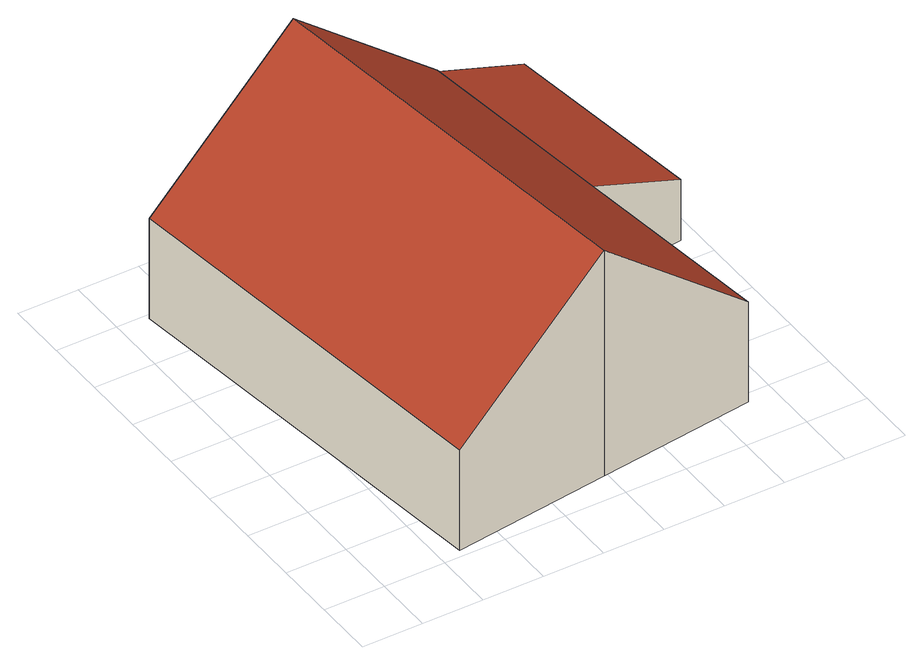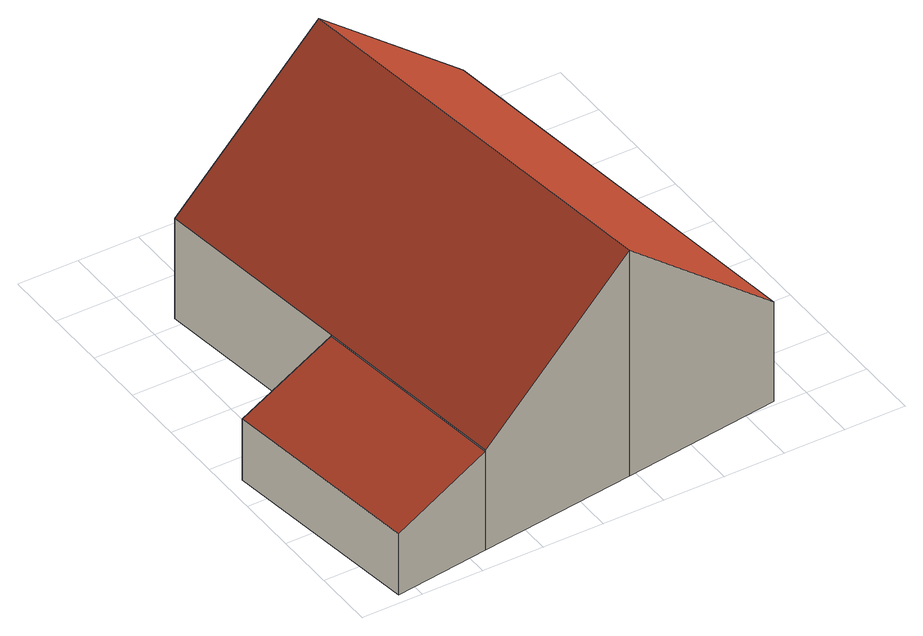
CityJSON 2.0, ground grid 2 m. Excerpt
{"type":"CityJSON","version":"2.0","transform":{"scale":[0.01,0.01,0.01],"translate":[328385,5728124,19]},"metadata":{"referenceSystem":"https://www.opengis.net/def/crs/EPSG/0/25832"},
"CityObjects":{
"building1":{"type":"Building","attributes":{"Geometrietyp2DReferenz":"3000","Gemeindeschluessel":"05170048","function":"31001_1010","roofType":"3100","measuredHeight":8},"address":[{"country":"Germany","locality":"Wesel","thoroughfareNumber":"125","thoroughfareName":"Bislicher Straße"}],"geometry":[{"type":"Solid","lod":"2","boundaries":[[[[0,1,2,3]],[[4,5,1,0]],[[6,7,5,4]],[[8,9,7,6]],[[10,11,9,8]],[[12,13,11,10]],[[3,2,13,12]],[[12,10,8,6,3]],[[4,0,3,6]],[[1,5,7,9,11,13,2]]]],"semantics":{"surfaces":[{"type":"WallSurface"},{"type":"RoofSurface"},{"type":"GroundSurface"}],"values":[[0,0,0,0,0,0,0,1,1,2]]}}]},
"building2":{"type":"Building","attributes":{"Geometrietyp2DReferenz":"3000","Gemeindeschluessel":"05170048","function":"31001_1010","roofType":"2100","measuredHeight":3.5},"address":[{"country":"Germany","locality":"Wesel","thoroughfareNumber":"125","thoroughfareName":"Bislicher Straße"}],"geometry":[{"type":"Solid","lod":"2","boundaries":[[[[14,15,9,16]],[[17,18,15,14]],[[19,11,18,17]],[[16,9,11,19]],[[17,14,16,19]],[[15,18,11,9]]]],"semantics":{"surfaces":[{"type":"WallSurface"},{"type":"RoofSurface"},{"type":"GroundSurface"}],"values":[[0,0,0,0,1,2]]}}]}
},
"vertices":[
[267,25,383],[267,25,29],[790,95,29],[790,95,830],[98,1384,383],[98,1384,29],[620,1454,830],[620,1454,29],[1142,1524,383],[1142,1524,29],[1226,848,383],[1226,848,29],[1312,165,383],[1312,165,29],
[1457,1566,246],[1457,1566,29],[1142,1524,379],[1546,888,245],[1546,888,29],[1226,848,379]
]}
